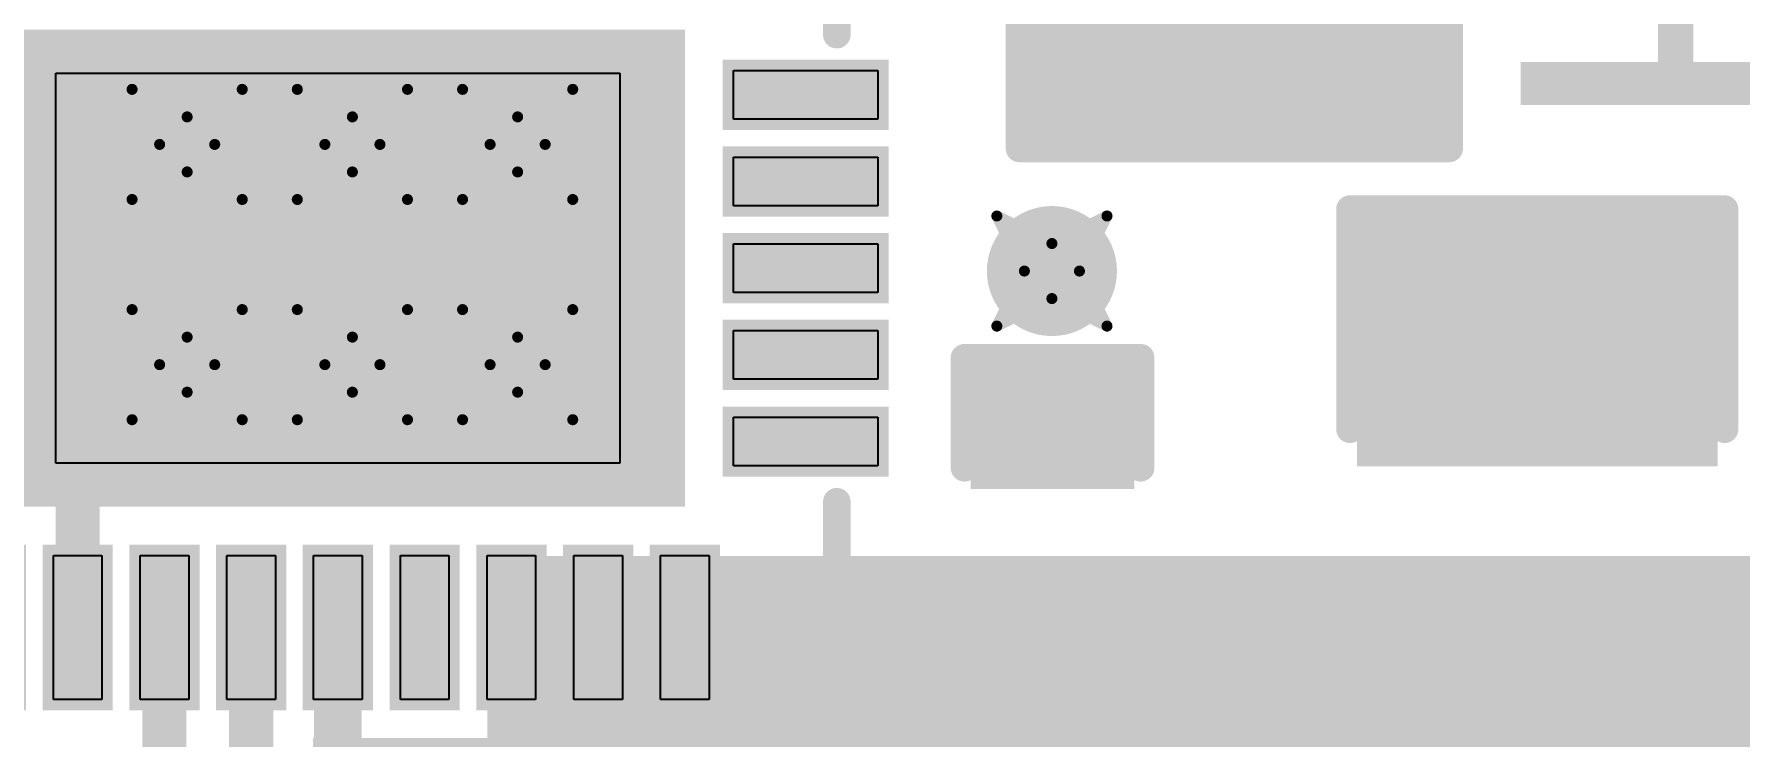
# Model space of a CAD drawing. Header units: inches. Extents: x -11 to 1110, y -7 to 455.
# Drawn here: x 613.09 to 620.95, y 12.79 to 16.03 of the extents above; entities that cross this region are included whole.
import ezdxf

# ---------------------------------------------------------------- set-up
doc = ezdxf.new("R2010")
doc.units = ezdxf.units.IN
for name, color, linetype in [('Bottom Layer', 5, 'Continuous'), ('Bottom Overlay', 54, 'Continuous'), ('Bottom Paste', 16, 'Continuous'), ('Bottom Solder', 6, 'Continuous'), ('Drill Drawing', 1, 'Continuous'), ('Top Layer', 1, 'Continuous'), ('Via Holes', 16, 'Continuous')]:
    doc.layers.add(name, color=color, linetype=linetype)
doc.styles.add('Arial', font='', dxfattribs={"height": 0.2})
doc.styles.get('Arial').set_extended_font_data('Arial')

# ---------------------------------------------------------------- blocks, each defined once
blk = doc.blocks.new('VQFN_CLIP_28_EP_3_5_4_5___B_7')
at = {"layer": 'Bottom Layer'}
for points in [[(-0.9121, 1.825), (-0.9121, 2.49), (-0.6881, 2.49), (-0.6881, 1.825)], [(-0.5121, 1.825), (-0.5121, 2.49), (-0.288, 2.49), (-0.288, 1.825)], [(-0.112, 1.825), (-0.112, 2.49), (0.112, 2.49), (0.112, 1.825)], [(0.288, 1.825), (0.288, 2.49), (0.5121, 2.49), (0.5121, 1.825)], [(0.6881, 1.825), (0.6881, 2.49), (0.9121, 2.49), (0.9121, 1.825)], [(-1.9901, 1.4879), (-1.9901, 1.7119), (-1.3251, 1.7119), (-1.3251, 1.4879)], [(1.3251, 1.4879), (1.3251, 1.7119), (1.9901, 1.7119), (1.9901, 1.4879)], [(-1.05, -1.55), (-1.05, 1.55), (1.05, 1.55), (1.05, -1.55)], [(-1.9901, 1.0879), (-1.9901, 1.3119), (-1.3251, 1.3119), (-1.3251, 1.0879)], [(1.3251, 1.0879), (1.3251, 1.3119), (1.9901, 1.3119), (1.9901, 1.0879)], [(-1.9901, 0.6881), (-1.9901, 0.9121), (-1.3251, 0.9121), (-1.3251, 0.6881)], [(1.3251, 0.6881), (1.3251, 0.9121), (1.9901, 0.9121), (1.9901, 0.6881)], [(-1.9901, 0.288), (-1.9901, 0.5121), (-1.3251, 0.5121), (-1.3251, 0.288)], [(1.3251, 0.288), (1.3251, 0.5121), (1.9901, 0.5121), (1.9901, 0.288)], [(-1.9901, -0.112), (-1.9901, 0.112), (-1.3251, 0.112), (-1.3251, -0.112)], [(1.3251, -0.112), (1.3251, 0.112), (1.9901, 0.112), (1.9901, -0.112)], [(-1.9901, -0.5121), (-1.9901, -0.288), (-1.3251, -0.288), (-1.3251, -0.5121)], [(1.3251, -0.5121), (1.3251, -0.288), (1.9901, -0.288), (1.9901, -0.5121)], [(-1.9901, -0.9121), (-1.9901, -0.6881), (-1.3251, -0.6881), (-1.3251, -0.9121)], [(1.3251, -0.9121), (1.3251, -0.6881), (1.9901, -0.6881), (1.9901, -0.9121)], [(-1.9901, -1.3119), (-1.9901, -1.0879), (-1.3251, -1.0879), (-1.3251, -1.3119)], [(1.3251, -1.3119), (1.3251, -1.0879), (1.9901, -1.0879), (1.9901, -1.3119)], [(-1.9901, -1.7119), (-1.9901, -1.4879), (-1.3251, -1.4879), (-1.3251, -1.7119)], [(1.3251, -1.7119), (1.3251, -1.4879), (1.9901, -1.4879), (1.9901, -1.7119)], [(-0.9121, -2.49), (-0.9121, -1.825), (-0.6881, -1.825), (-0.6881, -2.49)], [(-0.5121, -2.49), (-0.5121, -1.825), (-0.288, -1.825), (-0.288, -2.49)], [(-0.112, -2.49), (-0.112, -1.825), (0.112, -1.825), (0.112, -2.49)], [(0.288, -2.49), (0.288, -1.825), (0.5121, -1.825), (0.5121, -2.49)], [(0.6881, -2.49), (0.6881, -1.825), (0.9121, -1.825), (0.9121, -2.49)]]:
    blk.add_hatch(color=5, dxfattribs=at).paths.add_polyline_path(points)
at = {"layer": 'Bottom Solder'}
for points in [[(-0.9621, 1.775), (-0.9621, 2.54), (-0.6381, 2.54), (-0.6381, 1.775)], [(-0.5621, 1.775), (-0.5621, 2.54), (-0.238, 2.54), (-0.238, 1.775)], [(-0.162, 1.775), (-0.162, 2.54), (0.162, 2.54), (0.162, 1.775)], [(0.238, 1.775), (0.238, 2.54), (0.5621, 2.54), (0.5621, 1.775)], [(0.6381, 1.775), (0.6381, 2.54), (0.9621, 2.54), (0.9621, 1.775)], [(-2.0401, 1.4379), (-2.0401, 1.7619), (-1.2751, 1.7619), (-1.2751, 1.4379)], [(1.2751, 1.4379), (1.2751, 1.7619), (2.0401, 1.7619), (2.0401, 1.4379)], [(-1.1, -1.6), (-1.1, 1.6), (1.1, 1.6), (1.1, -1.6)], [(-2.0401, 1.0379), (-2.0401, 1.3619), (-1.2751, 1.3619), (-1.2751, 1.0379)], [(1.2751, 1.0379), (1.2751, 1.3619), (2.0401, 1.3619), (2.0401, 1.0379)], [(-2.0401, 0.6381), (-2.0401, 0.9621), (-1.2751, 0.9621), (-1.2751, 0.6381)], [(1.2751, 0.6381), (1.2751, 0.9621), (2.0401, 0.9621), (2.0401, 0.6381)], [(-2.0401, 0.238), (-2.0401, 0.5621), (-1.2751, 0.5621), (-1.2751, 0.238)], [(1.2751, 0.238), (1.2751, 0.5621), (2.0401, 0.5621), (2.0401, 0.238)], [(-2.0401, -0.162), (-2.0401, 0.162), (-1.2751, 0.162), (-1.2751, -0.162)], [(1.2751, -0.162), (1.2751, 0.162), (2.0401, 0.162), (2.0401, -0.162)], [(-2.0401, -0.5621), (-2.0401, -0.238), (-1.2751, -0.238), (-1.2751, -0.5621)], [(1.2751, -0.5621), (1.2751, -0.238), (2.0401, -0.238), (2.0401, -0.5621)], [(-2.0401, -0.9621), (-2.0401, -0.6381), (-1.2751, -0.6381), (-1.2751, -0.9621)], [(1.2751, -0.9621), (1.2751, -0.6381), (2.0401, -0.6381), (2.0401, -0.9621)], [(-2.0401, -1.3619), (-2.0401, -1.0379), (-1.2751, -1.0379), (-1.2751, -1.3619)], [(1.2751, -1.3619), (1.2751, -1.0379), (2.0401, -1.0379), (2.0401, -1.3619)], [(-2.0401, -1.7619), (-2.0401, -1.4379), (-1.2751, -1.4379), (-1.2751, -1.7619)], [(1.2751, -1.7619), (1.2751, -1.4379), (2.0401, -1.4379), (2.0401, -1.7619)], [(-0.9621, -2.54), (-0.9621, -1.775), (-0.6381, -1.775), (-0.6381, -2.54)], [(-0.5621, -2.54), (-0.5621, -1.775), (-0.238, -1.775), (-0.238, -2.54)], [(-0.162, -2.54), (-0.162, -1.775), (0.162, -1.775), (0.162, -2.54)], [(0.238, -2.54), (0.238, -1.775), (0.5621, -1.775), (0.5621, -2.54)], [(0.6381, -2.54), (0.6381, -1.775), (0.9621, -1.775), (0.9621, -2.54)]]:
    blk.add_hatch(color=6, dxfattribs=at).paths.add_polyline_path(points)
at = {"layer": 'Bottom Overlay'}
for points in [[(-1.0771, 2.3008, 0.127, 0.127, 0), (-1.8008, 2.3008, 0.127, 0.127, 0)], [(-1.8008, 1.8771, 0.127, 0.127, 0), (-1.8008, 2.3008, 0.127, 0.127, 0)], [(1.8008, 2.3008, 0.127, 0.127, 0), (1.0771, 2.3008, 0.127, 0.127, 0)], [(1.8008, 1.8771, 0.127, 0.127, 0), (1.8008, 2.3008, 0.127, 0.127, 0)], [(-2.2706, -1.7421, 0.127, 0.127, 0), (-2.2706, -1.4881, 0.127, 0.127, 0)], [(-2.1436, -1.6151, 0.127, 0.127, 0), (-2.2706, -1.4881, 0.127, 0.127, 0)], [(-2.2706, -1.7421, 0.127, 0.127, 0), (-2.1436, -1.6151, 0.127, 0.127, 0)], [(-1.8008, -2.3008, 0.127, 0.127, 0), (-1.8008, -1.8771, 0.127, 0.127, 0)], [(1.8008, -2.3008, 0.127, 0.127, 0), (1.8008, -1.8771, 0.127, 0.127, 0)], [(-1.0771, -2.3008, 0.127, 0.127, 0), (-1.8008, -2.3008, 0.127, 0.127, 0)], [(1.8008, -2.3008, 0.127, 0.127, 0), (1.0771, -2.3008, 0.127, 0.127, 0)]]:
    blk.add_lwpolyline(points, format="xyseb", dxfattribs=at)
for points in [[(-1.8326, 2.3008, 0.0635, 0.0635, 1), (-1.7691, 2.3008, 0.0635, 0.0635, 1)], [(-1.8326, 2.3008, 0.0635, 0.0635, 1), (-1.7691, 2.3008, 0.0635, 0.0635, 1)], [(-1.1089, 2.3008, 0.0635, 0.0635, 1), (-1.0454, 2.3008, 0.0635, 0.0635, 1)], [(1.0454, 2.3008, 0.0635, 0.0635, 1), (1.1089, 2.3008, 0.0635, 0.0635, 1)], [(1.7691, 2.3008, 0.0635, 0.0635, 1), (1.8326, 2.3008, 0.0635, 0.0635, 1)], [(1.7691, 2.3008, 0.0635, 0.0635, 1), (1.8326, 2.3008, 0.0635, 0.0635, 1)], [(-1.8326, 1.8771, 0.0635, 0.0635, 1), (-1.7691, 1.8771, 0.0635, 0.0635, 1)], [(1.7691, 1.8771, 0.0635, 0.0635, 1), (1.8326, 1.8771, 0.0635, 0.0635, 1)], [(-2.3023, -1.4881, 0.0635, 0.0635, 1), (-2.2388, -1.4881, 0.0635, 0.0635, 1)], [(-2.3023, -1.4881, 0.0635, 0.0635, 1), (-2.2388, -1.4881, 0.0635, 0.0635, 1)], [(-2.1753, -1.6151, 0.0635, 0.0635, 1), (-2.1118, -1.6151, 0.0635, 0.0635, 1)], [(-2.1753, -1.6151, 0.0635, 0.0635, 1), (-2.1118, -1.6151, 0.0635, 0.0635, 1)], [(-2.3023, -1.7421, 0.0635, 0.0635, 1), (-2.2388, -1.7421, 0.0635, 0.0635, 1)], [(-2.3023, -1.7421, 0.0635, 0.0635, 1), (-2.2388, -1.7421, 0.0635, 0.0635, 1)], [(-1.8326, -1.8771, 0.0635, 0.0635, 1), (-1.7691, -1.8771, 0.0635, 0.0635, 1)], [(1.7691, -1.8771, 0.0635, 0.0635, 1), (1.8326, -1.8771, 0.0635, 0.0635, 1)], [(-1.8326, -2.3008, 0.0635, 0.0635, 1), (-1.7691, -2.3008, 0.0635, 0.0635, 1)], [(-1.8326, -2.3008, 0.0635, 0.0635, 1), (-1.7691, -2.3008, 0.0635, 0.0635, 1)], [(-1.1089, -2.3008, 0.0635, 0.0635, 1), (-1.0454, -2.3008, 0.0635, 0.0635, 1)], [(1.0454, -2.3008, 0.0635, 0.0635, 1), (1.1089, -2.3008, 0.0635, 0.0635, 1)], [(1.7691, -2.3008, 0.0635, 0.0635, 1), (1.8326, -2.3008, 0.0635, 0.0635, 1)], [(1.7691, -2.3008, 0.0635, 0.0635, 1), (1.8326, -2.3008, 0.0635, 0.0635, 1)]]:
    blk.add_lwpolyline(points, format="xyseb", close=True, dxfattribs=at)
at = {"layer": 'Bottom Paste'}
for p, q in [((-0.912, 1.825), (-0.912, 2.49)), ((-0.912, 2.49), (-0.688, 2.49)), ((-0.688, 2.49), (-0.688, 1.825)), ((-0.512, 1.825), (-0.512, 2.49)), ((-0.512, 2.49), (-0.288, 2.49)), ((-0.288, 2.49), (-0.288, 1.825)), ((-0.112, 1.825), (-0.112, 2.49)), ((-0.112, 2.49), (0.112, 2.49)), ((0.112, 2.49), (0.112, 1.825)), ((0.288, 1.825), (0.288, 2.49)), ((0.288, 2.49), (0.512, 2.49)), ((0.512, 2.49), (0.512, 1.825)), ((0.688, 1.825), (0.688, 2.49)), ((0.688, 2.49), (0.912, 2.49)), ((0.912, 2.49), (0.912, 1.825)), ((-0.688, 1.825), (-0.912, 1.825)), ((-0.688, 1.825), (-0.688, 1.825)), ((-0.288, 1.825), (-0.512, 1.825)), ((-0.288, 1.825), (-0.288, 1.825)), ((0.112, 1.825), (-0.112, 1.825)), ((0.112, 1.825), (0.112, 1.825)), ((0.512, 1.825), (0.288, 1.825)), ((0.512, 1.825), (0.512, 1.825)), ((0.912, 1.825), (0.688, 1.825)), ((0.912, 1.825), (0.912, 1.825)), ((-1.99, 1.488), (-1.99, 1.712)), ((-1.99, 1.712), (-1.325, 1.712)), ((-1.325, 1.712), (-1.325, 1.488)), ((1.325, 1.488), (1.325, 1.712)), ((1.325, 1.712), (1.99, 1.712)), ((1.99, 1.712), (1.99, 1.488)), ((-1.325, 1.488), (-1.99, 1.488)), ((-1.325, 1.488), (-1.325, 1.488)), ((1.99, 1.488), (1.325, 1.488)), ((1.99, 1.488), (1.99, 1.488)), ((-1.99, 1.312), (-1.325, 1.312)), ((-1.99, 1.088), (-1.99, 1.312)), ((-1.99, 1.312), (-1.99, 1.312)), ((-1.325, 1.312), (-1.325, 1.088)), ((-0.9, 1.3), (0.9, 1.3)), ((-0.9, -1.3), (-0.9, 1.3)), ((-0.9, 1.3), (-0.9, 1.3)), ((0.9, 1.3), (0.9, -1.3)), ((1.325, 1.088), (1.325, 1.312)), ((1.325, 1.312), (1.99, 1.312)), ((1.99, 1.312), (1.99, 1.088)), ((-1.325, 1.088), (-1.99, 1.088)), ((1.99, 1.088), (1.325, 1.088)), ((1.99, 1.088), (1.99, 1.088)), ((-1.99, 0.688), (-1.99, 0.912)), ((-1.99, 0.912), (-1.325, 0.912)), ((-1.325, 0.912), (-1.325, 0.688)), ((1.325, 0.912), (1.99, 0.912)), ((1.325, 0.688), (1.325, 0.912)), ((1.325, 0.912), (1.325, 0.912)), ((1.99, 0.912), (1.99, 0.688)), ((-1.325, 0.688), (-1.99, 0.688)), ((-1.325, 0.688), (-1.325, 0.688)), ((1.99, 0.688), (1.325, 0.688)), ((-1.99, 0.288), (-1.99, 0.512)), ((-1.99, 0.512), (-1.325, 0.512)), ((-1.325, 0.512), (-1.325, 0.288)), ((1.325, 0.512), (1.99, 0.512)), ((1.325, 0.288), (1.325, 0.512)), ((1.325, 0.512), (1.325, 0.512)), ((1.99, 0.512), (1.99, 0.288)), ((-1.325, 0.288), (-1.99, 0.288)), ((-1.325, 0.288), (-1.325, 0.288)), ((1.99, 0.288), (1.325, 0.288)), ((-1.99, -0.112), (-1.99, 0.112)), ((-1.99, 0.112), (-1.325, 0.112)), ((-1.325, 0.112), (-1.325, -0.112)), ((1.325, 0.112), (1.99, 0.112)), ((1.325, -0.112), (1.325, 0.112)), ((1.325, 0.112), (1.325, 0.112)), ((1.99, 0.112), (1.99, -0.112)), ((-1.325, -0.112), (-1.99, -0.112)), ((-1.325, -0.112), (-1.325, -0.112)), ((1.99, -0.112), (1.325, -0.112)), ((-1.99, -0.512), (-1.99, -0.288)), ((-1.99, -0.288), (-1.325, -0.288)), ((-1.325, -0.288), (-1.325, -0.512)), ((1.325, -0.288), (1.99, -0.288)), ((1.325, -0.512), (1.325, -0.288)), ((1.325, -0.288), (1.325, -0.288)), ((1.99, -0.288), (1.99, -0.512)), ((-1.325, -0.512), (-1.99, -0.512)), ((-1.325, -0.512), (-1.325, -0.512)), ((1.99, -0.512), (1.325, -0.512)), ((-1.99, -0.912), (-1.99, -0.688)), ((-1.99, -0.688), (-1.325, -0.688)), ((-1.325, -0.688), (-1.325, -0.912)), ((1.325, -0.688), (1.99, -0.688)), ((1.325, -0.912), (1.325, -0.688)), ((1.325, -0.688), (1.325, -0.688)), ((1.99, -0.688), (1.99, -0.912)), ((-1.325, -0.912), (-1.99, -0.912)), ((-1.325, -0.912), (-1.325, -0.912)), ((1.99, -0.912), (1.325, -0.912)), ((-1.99, -1.088), (-1.325, -1.088)), ((-1.99, -1.312), (-1.99, -1.088)), ((-1.99, -1.088), (-1.99, -1.088)), ((-1.325, -1.088), (-1.325, -1.312)), ((1.325, -1.088), (1.99, -1.088)), ((1.325, -1.312), (1.325, -1.088)), ((1.325, -1.088), (1.325, -1.088)), ((1.99, -1.088), (1.99, -1.312)), ((-1.325, -1.312), (-1.99, -1.312)), ((0.9, -1.3), (-0.9, -1.3)), ((1.99, -1.312), (1.325, -1.312)), ((-1.99, -1.488), (-1.325, -1.488)), ((-1.99, -1.712), (-1.99, -1.488)), ((-1.99, -1.488), (-1.99, -1.488)), ((-1.325, -1.488), (-1.325, -1.712)), ((1.325, -1.488), (1.99, -1.488)), ((1.325, -1.712), (1.325, -1.488)), ((1.325, -1.488), (1.325, -1.488)), ((1.99, -1.488), (1.99, -1.712)), ((-1.325, -1.712), (-1.99, -1.712)), ((1.99, -1.712), (1.325, -1.712)), ((-0.912, -2.49), (-0.912, -1.825)), ((-0.912, -1.825), (-0.688, -1.825)), ((-0.688, -1.825), (-0.688, -2.49)), ((-0.512, -1.825), (-0.288, -1.825)), ((-0.512, -2.49), (-0.512, -1.825)), ((-0.512, -1.825), (-0.512, -1.825)), ((-0.288, -1.825), (-0.288, -2.49)), ((-0.112, -1.825), (0.112, -1.825)), ((-0.112, -2.49), (-0.112, -1.825)), ((-0.112, -1.825), (-0.112, -1.825)), ((0.112, -1.825), (0.112, -2.49)), ((0.288, -2.49), (0.288, -1.825)), ((0.288, -1.825), (0.512, -1.825)), ((0.512, -1.825), (0.512, -2.49)), ((0.688, -2.49), (0.688, -1.825)), ((0.688, -1.825), (0.912, -1.825)), ((0.912, -1.825), (0.912, -2.49)), ((-0.688, -2.49), (-0.912, -2.49)), ((-0.688, -2.49), (-0.688, -2.49)), ((-0.288, -2.49), (-0.512, -2.49)), ((0.112, -2.49), (-0.112, -2.49)), ((0.512, -2.49), (0.288, -2.49)), ((0.512, -2.49), (0.512, -2.49)), ((0.912, -2.49), (0.688, -2.49)), ((0.912, -2.49), (0.912, -2.49))]:
    blk.add_line(p, q, dxfattribs=at)
blk = doc.blocks.new('R___1206_B_36')
at = {"layer": 'Bottom Layer'}
for points in [[(-2.032, 0.889), (-0.508, 0.889), (-0.508, -0.889), (-2.032, -0.889)], [(0.508, 0.889), (2.032, 0.889), (2.032, -0.889), (0.508, -0.889)]]:
    blk.add_hatch(color=5, dxfattribs=at).paths.add_polyline_path(points)
at = {"layer": 'Bottom Paste'}
for points in [[(-2.032, 0.889), (-0.508, 0.889), (-0.508, -0.889), (-2.032, -0.889)], [(0.508, 0.889), (2.032, 0.889), (2.032, -0.889), (0.508, -0.889)]]:
    blk.add_hatch(color=16, dxfattribs=at).paths.add_polyline_path(points)
at = {"layer": 'Bottom Solder'}
for points in [[(-2.1336, 0.9906), (-0.4064, 0.9906), (-0.4064, -0.9906), (-2.1336, -0.9906)], [(0.4064, 0.9906), (2.1336, 0.9906), (2.1336, -0.9906), (0.4064, -0.9906)]]:
    blk.add_hatch(color=6, dxfattribs=at).paths.add_polyline_path(points)
at = {"layer": 'Bottom Overlay'}
for points in [[(-2.1336, 0.9906, 0.127, 0.127, 0), (2.1336, 0.9906, 0.127, 0.127, 0)], [(-2.1336, 0.9906, 0.127, 0.127, 0), (-2.1336, -0.9906, 0.127, 0.127, 0)], [(2.1336, 0.9906, 0.127, 0.127, 0), (2.1336, -0.9906, 0.127, 0.127, 0)], [(-2.1336, -0.9906, 0.127, 0.127, 0), (2.1336, -0.9906, 0.127, 0.127, 0)]]:
    blk.add_lwpolyline(points, format="xyseb", dxfattribs=at)
for points in [[(-2.16535, 0.9906, 0.0635, 0.0635, 1), (-2.10185, 0.9906, 0.0635, 0.0635, 1)], [(-2.16535, 0.9906, 0.0635, 0.0635, 1), (-2.10185, 0.9906, 0.0635, 0.0635, 1)], [(2.10185, 0.9906, 0.0635, 0.0635, 1), (2.16535, 0.9906, 0.0635, 0.0635, 1)], [(2.10185, 0.9906, 0.0635, 0.0635, 1), (2.16535, 0.9906, 0.0635, 0.0635, 1)], [(-2.16535, -0.9906, 0.0635, 0.0635, 1), (-2.10185, -0.9906, 0.0635, 0.0635, 1)], [(-2.16535, -0.9906, 0.0635, 0.0635, 1), (-2.10185, -0.9906, 0.0635, 0.0635, 1)], [(2.10185, -0.9906, 0.0635, 0.0635, 1), (2.16535, -0.9906, 0.0635, 0.0635, 1)], [(2.10185, -0.9906, 0.0635, 0.0635, 1), (2.16535, -0.9906, 0.0635, 0.0635, 1)]]:
    blk.add_lwpolyline(points, format="xyseb", close=True, dxfattribs=at)
blk = doc.blocks.new('C___0402_B_253')
at = {"layer": 'Bottom Layer'}
for points in [[(-0.2413, 0.3175), (-0.2413, -0.3175), (-0.6985, -0.3175), (-0.6985, 0.3175)], [(0.6985, 0.3175), (0.6985, -0.3175), (0.2413, -0.3175), (0.2413, 0.3175)]]:
    blk.add_hatch(color=5, dxfattribs=at).paths.add_polyline_path(points)
at = {"layer": 'Bottom Paste'}
for points in [[(-0.2413, 0.3175), (-0.2413, -0.3175), (-0.6985, -0.3175), (-0.6985, 0.3175)], [(0.6985, 0.3175), (0.6985, -0.3175), (0.2413, -0.3175), (0.2413, 0.3175)]]:
    blk.add_hatch(color=16, dxfattribs=at).paths.add_polyline_path(points)
at = {"layer": 'Bottom Solder'}
for points in [[(-0.1813, 0.3775), (-0.1813, -0.3775), (-0.7585, -0.3775), (-0.7585, 0.3775)], [(0.7585, 0.3775), (0.7585, -0.3775), (0.1813, -0.3775), (0.1813, 0.3775)]]:
    blk.add_hatch(color=6, dxfattribs=at).paths.add_polyline_path(points)
at = {"layer": 'Bottom Overlay'}
for points in [[(-0.7874, 0.4064, 0.127, 0.127, 0), (-0.2794, 0.4064, 0.127, 0.127, 0)], [(-0.7874, 0.4064, 0.127, 0.127, 0), (-0.7874, -0.4064, 0.127, 0.127, 0)], [(0.2794, 0.4064, 0.127, 0.127, 0), (0.7874, 0.4064, 0.127, 0.127, 0)], [(0.7874, 0.4064, 0.127, 0.127, 0), (0.7874, -0.4064, 0.127, 0.127, 0)], [(-0.7874, -0.4064, 0.127, 0.127, 0), (-0.2794, -0.4064, 0.127, 0.127, 0)], [(0.2794, -0.4064, 0.127, 0.127, 0), (0.7874, -0.4064, 0.127, 0.127, 0)]]:
    blk.add_lwpolyline(points, format="xyseb", dxfattribs=at)
for points in [[(-0.8191, 0.4064, 0.0635, 0.0635, 1), (-0.7556, 0.4064, 0.0635, 0.0635, 1)], [(-0.8191, 0.4064, 0.0635, 0.0635, 1), (-0.7556, 0.4064, 0.0635, 0.0635, 1)], [(-0.3111, 0.4064, 0.0635, 0.0635, 1), (-0.2477, 0.4064, 0.0635, 0.0635, 1)], [(0.2477, 0.4064, 0.0635, 0.0635, 1), (0.3111, 0.4064, 0.0635, 0.0635, 1)], [(0.7556, 0.4064, 0.0635, 0.0635, 1), (0.8191, 0.4064, 0.0635, 0.0635, 1)], [(0.7556, 0.4064, 0.0635, 0.0635, 1), (0.8191, 0.4064, 0.0635, 0.0635, 1)], [(-0.8191, -0.4064, 0.0635, 0.0635, 1), (-0.7556, -0.4064, 0.0635, 0.0635, 1)], [(-0.8191, -0.4064, 0.0635, 0.0635, 1), (-0.7556, -0.4064, 0.0635, 0.0635, 1)], [(-0.3111, -0.4064, 0.0635, 0.0635, 1), (-0.2477, -0.4064, 0.0635, 0.0635, 1)], [(0.2477, -0.4064, 0.0635, 0.0635, 1), (0.3111, -0.4064, 0.0635, 0.0635, 1)], [(0.7556, -0.4064, 0.0635, 0.0635, 1), (0.8191, -0.4064, 0.0635, 0.0635, 1)], [(0.7556, -0.4064, 0.0635, 0.0635, 1), (0.8191, -0.4064, 0.0635, 0.0635, 1)]]:
    blk.add_lwpolyline(points, format="xyseb", close=True, dxfattribs=at)
blk = doc.blocks.new('C___0805_B_257')
at = {"layer": 'Bottom Layer'}
for points in [[(-1.524, 0.762), (-0.508, 0.762), (-0.508, -0.762), (-1.524, -0.762)], [(0.508, 0.762), (1.524, 0.762), (1.524, -0.762), (0.508, -0.762)]]:
    blk.add_hatch(color=5, dxfattribs=at).paths.add_polyline_path(points)
at = {"layer": 'Bottom Paste'}
for points in [[(-1.524, 0.762), (-0.508, 0.762), (-0.508, -0.762), (-1.524, -0.762)], [(0.508, 0.762), (1.524, 0.762), (1.524, -0.762), (0.508, -0.762)]]:
    blk.add_hatch(color=16, dxfattribs=at).paths.add_polyline_path(points)
at = {"layer": 'Bottom Solder'}
for points in [[(-1.594, 0.832), (-0.438, 0.832), (-0.438, -0.832), (-1.594, -0.832)], [(0.438, 0.832), (1.594, 0.832), (1.594, -0.832), (0.438, -0.832)]]:
    blk.add_hatch(color=6, dxfattribs=at).paths.add_polyline_path(points)
at = {"layer": 'Bottom Overlay'}
for points in [[(-0.6096, 0.8636, 0.127, 0.127, 0), (-1.6256, 0.8636, 0.127, 0.127, 0)], [(-1.6256, -0.8636, 0.127, 0.127, 0), (-1.6256, 0.8636, 0.127, 0.127, 0)], [(1.6256, 0.8636, 0.127, 0.127, 0), (0.6096, 0.8636, 0.127, 0.127, 0)], [(1.6256, -0.8636, 0.127, 0.127, 0), (1.6256, 0.8636, 0.127, 0.127, 0)], [(-0.6096, -0.8636, 0.127, 0.127, 0), (-1.6256, -0.8636, 0.127, 0.127, 0)], [(1.6256, -0.8636, 0.127, 0.127, 0), (0.6096, -0.8636, 0.127, 0.127, 0)]]:
    blk.add_lwpolyline(points, format="xyseb", dxfattribs=at)
for points in [[(-1.6574, 0.8636, 0.0635, 0.0635, 1), (-1.5938, 0.8636, 0.0635, 0.0635, 1)], [(-1.6574, 0.8636, 0.0635, 0.0635, 1), (-1.5938, 0.8636, 0.0635, 0.0635, 1)], [(-0.6413, 0.8636, 0.0635, 0.0635, 1), (-0.5778, 0.8636, 0.0635, 0.0635, 1)], [(0.5778, 0.8636, 0.0635, 0.0635, 1), (0.6413, 0.8636, 0.0635, 0.0635, 1)], [(1.5938, 0.8636, 0.0635, 0.0635, 1), (1.6574, 0.8636, 0.0635, 0.0635, 1)], [(1.5938, 0.8636, 0.0635, 0.0635, 1), (1.6574, 0.8636, 0.0635, 0.0635, 1)], [(-1.6574, -0.8636, 0.0635, 0.0635, 1), (-1.5938, -0.8636, 0.0635, 0.0635, 1)], [(-1.6574, -0.8636, 0.0635, 0.0635, 1), (-1.5938, -0.8636, 0.0635, 0.0635, 1)], [(-0.6413, -0.8636, 0.0635, 0.0635, 1), (-0.5778, -0.8636, 0.0635, 0.0635, 1)], [(0.5778, -0.8636, 0.0635, 0.0635, 1), (0.6413, -0.8636, 0.0635, 0.0635, 1)], [(1.5938, -0.8636, 0.0635, 0.0635, 1), (1.6574, -0.8636, 0.0635, 0.0635, 1)], [(1.5938, -0.8636, 0.0635, 0.0635, 1), (1.6574, -0.8636, 0.0635, 0.0635, 1)]]:
    blk.add_lwpolyline(points, format="xyseb", close=True, dxfattribs=at)

msp = doc.modelspace()

# ---------------------------------------------------------------- hatches: boundary and pattern name
at = {"layer": 'Bottom Layer'}
h = msp.add_hatch(color=5, dxfattribs=at)
edge = h.paths.add_edge_path()
edge.add_arc((613.791, 15.5194), 0.3, 0, 360)
h = msp.add_hatch(color=5, dxfattribs=at)
edge = h.paths.add_edge_path()
edge.add_arc((614.553, 15.5194), 0.3, 0, 360)
h = msp.add_hatch(color=5, dxfattribs=at)
edge = h.paths.add_edge_path()
edge.add_arc((615.315, 15.5194), 0.3, 0, 360)
msp.add_hatch(color=5, dxfattribs=at).paths.add_polyline_path([(638.429, 15.2624), (638.432, 15.2475), (638.432, 13.621), (638.432, 10.2866), (638.432, 10.2866), (638.432, 8.4648), (636.2401, 8.4648), (636.2222, 8.4684), (636.2222, 8.8204), (633.86, 8.8204), (633.86, 8.5077), (633.8565, 8.4902), (633.8565, 7.9603), (633.8387, 7.9568), (633.3267, 7.9568), (633.3088, 7.9603), (633.3088, 8.648), (633.2504, 8.648), (633.2504, 10.4714), (631.0884, 10.4714), (631.0884, 0.259), (600.8116, 0.259), (600.8116, 5.8241), (600.8146, 5.839), (600.8295, 5.842), (617.4486, 5.842), (617.4486, 10.4714), (616.2981, 10.4714), (616.2832, 10.4744), (616.2802, 10.4893), (616.2802, 10.8267), (616.2802, 12.0856), (614.6401, 12.0856), (614.371, 12.3547), (614.371, 12.7805), (614.3759, 12.7805), (614.3759, 13.621), (614.5964, 13.621), (614.5964, 12.7805), (615.176, 12.7805), (615.176, 13.621), (627.2784, 13.621), (627.2784, 15.2475), (627.2814, 15.2624), (627.2963, 15.2654), (638.4141, 15.2654)])
h = msp.add_hatch(color=5, dxfattribs=at)
edge = h.paths.add_edge_path()
edge.add_arc((617.7788, 14.9352), 0.3, 0, 360)
h = msp.add_hatch(color=5, dxfattribs=at)
edge = h.paths.add_edge_path()
edge.add_arc((613.791, 14.5034), 0.3, 0, 360)
h = msp.add_hatch(color=5, dxfattribs=at)
edge = h.paths.add_edge_path()
edge.add_arc((614.553, 14.5034), 0.3, 0, 360)
h = msp.add_hatch(color=5, dxfattribs=at)
edge = h.paths.add_edge_path()
edge.add_arc((615.315, 14.5034), 0.3, 0, 360)
at = {"layer": 'Top Layer'}
h = msp.add_hatch(color=1, dxfattribs=at)
edge = h.paths.add_edge_path()
edge.add_arc((613.791, 15.5194), 0.3, 0, 360)
h = msp.add_hatch(color=1, dxfattribs=at)
edge = h.paths.add_edge_path()
edge.add_arc((614.553, 15.5194), 0.3, 0, 360)
h = msp.add_hatch(color=1, dxfattribs=at)
edge = h.paths.add_edge_path()
edge.add_arc((615.315, 15.5194), 0.3, 0, 360)
h = msp.add_hatch(color=1, dxfattribs=at)
edge = h.paths.add_edge_path()
edge.add_arc((617.7788, 14.9352), 0.3, 0, 360)
h = msp.add_hatch(color=1, dxfattribs=at)
edge = h.paths.add_edge_path()
edge.add_arc((613.791, 14.5034), 0.3, 0, 360)
h = msp.add_hatch(color=1, dxfattribs=at)
edge = h.paths.add_edge_path()
edge.add_arc((614.553, 14.5034), 0.3, 0, 360)
h = msp.add_hatch(color=1, dxfattribs=at)
edge = h.paths.add_edge_path()
edge.add_arc((615.315, 14.5034), 0.3, 0, 360)
msp.add_hatch(color=1, dxfattribs=at).paths.add_polyline_path([(638.432, 8.8204), (631.1392, 8.8204), (631.1392, 0.259), (616.2802, 0.259), (616.2802, 10.4714), (616.2802, 12.0856), (616.2802, 13.621), (638.432, 13.621)])
at = {"layer": 'Via Holes'}
h = msp.add_hatch(color=7, dxfattribs=at)
edge = h.paths.add_edge_path()
edge.add_arc((613.791, 15.5194), 0.15, 0, 360)
h = msp.add_hatch(color=7, dxfattribs=at)
edge = h.paths.add_edge_path()
edge.add_arc((614.553, 15.5194), 0.15, 0, 360)
h = msp.add_hatch(color=7, dxfattribs=at)
edge = h.paths.add_edge_path()
edge.add_arc((615.315, 15.5194), 0.15, 0, 360)
h = msp.add_hatch(color=7, dxfattribs=at)
edge = h.paths.add_edge_path()
edge.add_arc((617.7788, 14.9352), 0.15, 0, 360)
h = msp.add_hatch(color=7, dxfattribs=at)
edge = h.paths.add_edge_path()
edge.add_arc((613.791, 14.5034), 0.15, 0, 360)
h = msp.add_hatch(color=7, dxfattribs=at)
edge = h.paths.add_edge_path()
edge.add_arc((614.553, 14.5034), 0.15, 0, 360)
h = msp.add_hatch(color=7, dxfattribs=at)
edge = h.paths.add_edge_path()
edge.add_arc((615.315, 14.5034), 0.15, 0, 360)

# ---------------------------------------------------------------- linework, layer by layer
at = {"layer": 'Bottom Layer'}
for points in [[(613.2863, 14.3477, 0.2032, 0.2032, 0), (613.8869, 14.9484, 0.2032, 0.2032, 0)], [(613.8869, 14.9484, 0.2032, 0.2032, 0), (614.4861, 14.9484, 0.2032, 0.2032, 0)], [(613.2863, 13.2908, 0.2032, 0.2032, 0), (613.2863, 14.3477, 0.2032, 0.2032, 0)], [(613.686, 11.3159, 0.2032, 0.2032, 0), (613.686, 13.2908, 0.2032, 0.2032, 0)], [(614.0861, 12.2367, 0.2032, 0.2032, 0), (614.0861, 13.2908, 0.2032, 0.2032, 0)]]:
    msp.add_lwpolyline(points, format="xyseb", dxfattribs=at)
for points in [[(613.8361, 14.9484, 0.1016, 0.1016, 1), (613.9377, 14.9484, 0.1016, 0.1016, 1)], [(613.8361, 14.9484, 0.1016, 0.1016, 1), (613.9377, 14.9484, 0.1016, 0.1016, 1)], [(614.4353, 14.9484, 0.1016, 0.1016, 1), (614.5369, 14.9484, 0.1016, 0.1016, 1)], [(613.2355, 14.3477, 0.1016, 0.1016, 1), (613.3371, 14.3477, 0.1016, 0.1016, 1)], [(613.2355, 14.3477, 0.1016, 0.1016, 1), (613.3371, 14.3477, 0.1016, 0.1016, 1)], [(613.2355, 13.2908, 0.1016, 0.1016, 1), (613.3371, 13.2908, 0.1016, 0.1016, 1)], [(613.6352, 13.2908, 0.1016, 0.1016, 1), (613.7368, 13.2908, 0.1016, 0.1016, 1)], [(614.0353, 13.2908, 0.1016, 0.1016, 1), (614.1369, 13.2908, 0.1016, 0.1016, 1)]]:
    msp.add_lwpolyline(points, format="xyseb", close=True, dxfattribs=at)
at = {"layer": 'Bottom Overlay'}
msp.add_lwpolyline([(617.7818, 8.1504, 0.127, 0.127, 0), (617.7818, 12.9606, 0.127, 0.127, 0)], format="xyseb", dxfattribs=at)
msp.add_lwpolyline([(617.75, 12.9606, 0.0635, 0.0635, 1), (617.8135, 12.9606, 0.0635, 0.0635, 1)], format="xyseb", close=True, dxfattribs=at)
at = {"layer": 'Drill Drawing'}
for points in [[(613.537, 15.7734, 0.0508, 0.0508, 0), (613.791, 15.6464, 0.0508, 0.0508, 0)], [(613.537, 15.7734, 0.0508, 0.0508, 0), (613.664, 15.5194, 0.0508, 0.0508, 0)], [(613.791, 15.6464, 0.0508, 0.0508, 0), (614.045, 15.7734, 0.0508, 0.0508, 0)], [(613.918, 15.5194, 0.0508, 0.0508, 0), (614.045, 15.7734, 0.0508, 0.0508, 0)], [(614.299, 15.7734, 0.0508, 0.0508, 0), (614.553, 15.6464, 0.0508, 0.0508, 0)], [(614.299, 15.7734, 0.0508, 0.0508, 0), (614.426, 15.5194, 0.0508, 0.0508, 0)], [(614.553, 15.6464, 0.0508, 0.0508, 0), (614.807, 15.7734, 0.0508, 0.0508, 0)], [(614.68, 15.5194, 0.0508, 0.0508, 0), (614.807, 15.7734, 0.0508, 0.0508, 0)], [(615.061, 15.7734, 0.0508, 0.0508, 0), (615.315, 15.6464, 0.0508, 0.0508, 0)], [(615.061, 15.7734, 0.0508, 0.0508, 0), (615.188, 15.5194, 0.0508, 0.0508, 0)], [(615.315, 15.6464, 0.0508, 0.0508, 0), (615.569, 15.7734, 0.0508, 0.0508, 0)], [(615.442, 15.5194, 0.0508, 0.0508, 0), (615.569, 15.7734, 0.0508, 0.0508, 0)], [(613.537, 15.2654, 0.0508, 0.0508, 0), (613.664, 15.5194, 0.0508, 0.0508, 0)], [(613.918, 15.5194, 0.0508, 0.0508, 0), (614.045, 15.2654, 0.0508, 0.0508, 0)], [(614.299, 15.2654, 0.0508, 0.0508, 0), (614.426, 15.5194, 0.0508, 0.0508, 0)], [(614.68, 15.5194, 0.0508, 0.0508, 0), (614.807, 15.2654, 0.0508, 0.0508, 0)], [(615.061, 15.2654, 0.0508, 0.0508, 0), (615.188, 15.5194, 0.0508, 0.0508, 0)], [(615.442, 15.5194, 0.0508, 0.0508, 0), (615.569, 15.2654, 0.0508, 0.0508, 0)], [(613.537, 15.2654, 0.0508, 0.0508, 0), (613.791, 15.3924, 0.0508, 0.0508, 0)], [(613.791, 15.3924, 0.0508, 0.0508, 0), (614.045, 15.2654, 0.0508, 0.0508, 0)], [(614.299, 15.2654, 0.0508, 0.0508, 0), (614.553, 15.3924, 0.0508, 0.0508, 0)], [(614.553, 15.3924, 0.0508, 0.0508, 0), (614.807, 15.2654, 0.0508, 0.0508, 0)], [(615.061, 15.2654, 0.0508, 0.0508, 0), (615.315, 15.3924, 0.0508, 0.0508, 0)], [(615.315, 15.3924, 0.0508, 0.0508, 0), (615.569, 15.2654, 0.0508, 0.0508, 0)], [(617.5248, 15.1892, 0.0508, 0.0508, 0), (617.7788, 15.0622, 0.0508, 0.0508, 0)], [(617.5248, 15.1892, 0.0508, 0.0508, 0), (617.6518, 14.9352, 0.0508, 0.0508, 0)], [(617.7788, 15.0622, 0.0508, 0.0508, 0), (618.0328, 15.1892, 0.0508, 0.0508, 0)], [(617.9058, 14.9352, 0.0508, 0.0508, 0), (618.0328, 15.1892, 0.0508, 0.0508, 0)], [(617.5248, 14.6812, 0.0508, 0.0508, 0), (617.6518, 14.9352, 0.0508, 0.0508, 0)], [(617.9058, 14.9352, 0.0508, 0.0508, 0), (618.0328, 14.6812, 0.0508, 0.0508, 0)], [(617.5248, 14.6812, 0.0508, 0.0508, 0), (617.7788, 14.8082, 0.0508, 0.0508, 0)], [(617.7788, 14.8082, 0.0508, 0.0508, 0), (618.0328, 14.6812, 0.0508, 0.0508, 0)], [(613.537, 14.7574, 0.0508, 0.0508, 0), (613.791, 14.6304, 0.0508, 0.0508, 0)], [(613.537, 14.7574, 0.0508, 0.0508, 0), (613.664, 14.5034, 0.0508, 0.0508, 0)], [(613.791, 14.6304, 0.0508, 0.0508, 0), (614.045, 14.7574, 0.0508, 0.0508, 0)], [(613.918, 14.5034, 0.0508, 0.0508, 0), (614.045, 14.7574, 0.0508, 0.0508, 0)], [(614.299, 14.7574, 0.0508, 0.0508, 0), (614.553, 14.6304, 0.0508, 0.0508, 0)], [(614.299, 14.7574, 0.0508, 0.0508, 0), (614.426, 14.5034, 0.0508, 0.0508, 0)], [(614.553, 14.6304, 0.0508, 0.0508, 0), (614.807, 14.7574, 0.0508, 0.0508, 0)], [(614.68, 14.5034, 0.0508, 0.0508, 0), (614.807, 14.7574, 0.0508, 0.0508, 0)], [(615.061, 14.7574, 0.0508, 0.0508, 0), (615.315, 14.6304, 0.0508, 0.0508, 0)], [(615.061, 14.7574, 0.0508, 0.0508, 0), (615.188, 14.5034, 0.0508, 0.0508, 0)], [(615.315, 14.6304, 0.0508, 0.0508, 0), (615.569, 14.7574, 0.0508, 0.0508, 0)], [(615.442, 14.5034, 0.0508, 0.0508, 0), (615.569, 14.7574, 0.0508, 0.0508, 0)], [(613.537, 14.2494, 0.0508, 0.0508, 0), (613.664, 14.5034, 0.0508, 0.0508, 0)], [(613.918, 14.5034, 0.0508, 0.0508, 0), (614.045, 14.2494, 0.0508, 0.0508, 0)], [(614.299, 14.2494, 0.0508, 0.0508, 0), (614.426, 14.5034, 0.0508, 0.0508, 0)], [(614.68, 14.5034, 0.0508, 0.0508, 0), (614.807, 14.2494, 0.0508, 0.0508, 0)], [(615.061, 14.2494, 0.0508, 0.0508, 0), (615.188, 14.5034, 0.0508, 0.0508, 0)], [(615.442, 14.5034, 0.0508, 0.0508, 0), (615.569, 14.2494, 0.0508, 0.0508, 0)], [(613.537, 14.2494, 0.0508, 0.0508, 0), (613.791, 14.3764, 0.0508, 0.0508, 0)], [(613.791, 14.3764, 0.0508, 0.0508, 0), (614.045, 14.2494, 0.0508, 0.0508, 0)], [(614.299, 14.2494, 0.0508, 0.0508, 0), (614.553, 14.3764, 0.0508, 0.0508, 0)], [(614.553, 14.3764, 0.0508, 0.0508, 0), (614.807, 14.2494, 0.0508, 0.0508, 0)], [(615.061, 14.2494, 0.0508, 0.0508, 0), (615.315, 14.3764, 0.0508, 0.0508, 0)], [(615.315, 14.3764, 0.0508, 0.0508, 0), (615.569, 14.2494, 0.0508, 0.0508, 0)]]:
    msp.add_lwpolyline(points, format="xyseb", dxfattribs=at)
for points in [[(613.5243, 15.7734, 0.0254, 0.0254, 1), (613.5497, 15.7734, 0.0254, 0.0254, 1)], [(613.5243, 15.7734, 0.0254, 0.0254, 1), (613.5497, 15.7734, 0.0254, 0.0254, 1)], [(614.0323, 15.7734, 0.0254, 0.0254, 1), (614.0577, 15.7734, 0.0254, 0.0254, 1)], [(614.0323, 15.7734, 0.0254, 0.0254, 1), (614.0577, 15.7734, 0.0254, 0.0254, 1)], [(614.2863, 15.7734, 0.0254, 0.0254, 1), (614.3117, 15.7734, 0.0254, 0.0254, 1)], [(614.2863, 15.7734, 0.0254, 0.0254, 1), (614.3117, 15.7734, 0.0254, 0.0254, 1)], [(614.7943, 15.7734, 0.0254, 0.0254, 1), (614.8197, 15.7734, 0.0254, 0.0254, 1)], [(614.7943, 15.7734, 0.0254, 0.0254, 1), (614.8197, 15.7734, 0.0254, 0.0254, 1)], [(615.0483, 15.7734, 0.0254, 0.0254, 1), (615.0737, 15.7734, 0.0254, 0.0254, 1)], [(615.0483, 15.7734, 0.0254, 0.0254, 1), (615.0737, 15.7734, 0.0254, 0.0254, 1)], [(615.5563, 15.7734, 0.0254, 0.0254, 1), (615.5817, 15.7734, 0.0254, 0.0254, 1)], [(615.5563, 15.7734, 0.0254, 0.0254, 1), (615.5817, 15.7734, 0.0254, 0.0254, 1)], [(613.7783, 15.6464, 0.0254, 0.0254, 1), (613.8037, 15.6464, 0.0254, 0.0254, 1)], [(613.7783, 15.6464, 0.0254, 0.0254, 1), (613.8037, 15.6464, 0.0254, 0.0254, 1)], [(614.5403, 15.6464, 0.0254, 0.0254, 1), (614.5657, 15.6464, 0.0254, 0.0254, 1)], [(614.5403, 15.6464, 0.0254, 0.0254, 1), (614.5657, 15.6464, 0.0254, 0.0254, 1)], [(615.3023, 15.6464, 0.0254, 0.0254, 1), (615.3277, 15.6464, 0.0254, 0.0254, 1)], [(615.3023, 15.6464, 0.0254, 0.0254, 1), (615.3277, 15.6464, 0.0254, 0.0254, 1)], [(613.6513, 15.5194, 0.0254, 0.0254, 1), (613.6767, 15.5194, 0.0254, 0.0254, 1)], [(613.6513, 15.5194, 0.0254, 0.0254, 1), (613.6767, 15.5194, 0.0254, 0.0254, 1)], [(613.9053, 15.5194, 0.0254, 0.0254, 1), (613.9307, 15.5194, 0.0254, 0.0254, 1)], [(613.9053, 15.5194, 0.0254, 0.0254, 1), (613.9307, 15.5194, 0.0254, 0.0254, 1)], [(614.4133, 15.5194, 0.0254, 0.0254, 1), (614.4387, 15.5194, 0.0254, 0.0254, 1)], [(614.4133, 15.5194, 0.0254, 0.0254, 1), (614.4387, 15.5194, 0.0254, 0.0254, 1)], [(614.6673, 15.5194, 0.0254, 0.0254, 1), (614.6927, 15.5194, 0.0254, 0.0254, 1)], [(614.6673, 15.5194, 0.0254, 0.0254, 1), (614.6927, 15.5194, 0.0254, 0.0254, 1)], [(615.1753, 15.5194, 0.0254, 0.0254, 1), (615.2007, 15.5194, 0.0254, 0.0254, 1)], [(615.1753, 15.5194, 0.0254, 0.0254, 1), (615.2007, 15.5194, 0.0254, 0.0254, 1)], [(615.4293, 15.5194, 0.0254, 0.0254, 1), (615.4547, 15.5194, 0.0254, 0.0254, 1)], [(615.4293, 15.5194, 0.0254, 0.0254, 1), (615.4547, 15.5194, 0.0254, 0.0254, 1)], [(613.7783, 15.3924, 0.0254, 0.0254, 1), (613.8037, 15.3924, 0.0254, 0.0254, 1)], [(613.7783, 15.3924, 0.0254, 0.0254, 1), (613.8037, 15.3924, 0.0254, 0.0254, 1)], [(614.5403, 15.3924, 0.0254, 0.0254, 1), (614.5657, 15.3924, 0.0254, 0.0254, 1)], [(614.5403, 15.3924, 0.0254, 0.0254, 1), (614.5657, 15.3924, 0.0254, 0.0254, 1)], [(615.3023, 15.3924, 0.0254, 0.0254, 1), (615.3277, 15.3924, 0.0254, 0.0254, 1)], [(615.3023, 15.3924, 0.0254, 0.0254, 1), (615.3277, 15.3924, 0.0254, 0.0254, 1)], [(613.5243, 15.2654, 0.0254, 0.0254, 1), (613.5497, 15.2654, 0.0254, 0.0254, 1)], [(613.5243, 15.2654, 0.0254, 0.0254, 1), (613.5497, 15.2654, 0.0254, 0.0254, 1)], [(614.0323, 15.2654, 0.0254, 0.0254, 1), (614.0577, 15.2654, 0.0254, 0.0254, 1)], [(614.0323, 15.2654, 0.0254, 0.0254, 1), (614.0577, 15.2654, 0.0254, 0.0254, 1)], [(614.2863, 15.2654, 0.0254, 0.0254, 1), (614.3117, 15.2654, 0.0254, 0.0254, 1)], [(614.2863, 15.2654, 0.0254, 0.0254, 1), (614.3117, 15.2654, 0.0254, 0.0254, 1)], [(614.7943, 15.2654, 0.0254, 0.0254, 1), (614.8197, 15.2654, 0.0254, 0.0254, 1)], [(614.7943, 15.2654, 0.0254, 0.0254, 1), (614.8197, 15.2654, 0.0254, 0.0254, 1)], [(615.0483, 15.2654, 0.0254, 0.0254, 1), (615.0737, 15.2654, 0.0254, 0.0254, 1)], [(615.0483, 15.2654, 0.0254, 0.0254, 1), (615.0737, 15.2654, 0.0254, 0.0254, 1)], [(615.5563, 15.2654, 0.0254, 0.0254, 1), (615.5817, 15.2654, 0.0254, 0.0254, 1)], [(615.5563, 15.2654, 0.0254, 0.0254, 1), (615.5817, 15.2654, 0.0254, 0.0254, 1)], [(617.5121, 15.1892, 0.0254, 0.0254, 1), (617.5375, 15.1892, 0.0254, 0.0254, 1)], [(617.5121, 15.1892, 0.0254, 0.0254, 1), (617.5375, 15.1892, 0.0254, 0.0254, 1)], [(618.0201, 15.1892, 0.0254, 0.0254, 1), (618.0455, 15.1892, 0.0254, 0.0254, 1)], [(618.0201, 15.1892, 0.0254, 0.0254, 1), (618.0455, 15.1892, 0.0254, 0.0254, 1)], [(617.7661, 15.0622, 0.0254, 0.0254, 1), (617.7915, 15.0622, 0.0254, 0.0254, 1)], [(617.7661, 15.0622, 0.0254, 0.0254, 1), (617.7915, 15.0622, 0.0254, 0.0254, 1)], [(617.6391, 14.9352, 0.0254, 0.0254, 1), (617.6645, 14.9352, 0.0254, 0.0254, 1)], [(617.6391, 14.9352, 0.0254, 0.0254, 1), (617.6645, 14.9352, 0.0254, 0.0254, 1)], [(617.8931, 14.9352, 0.0254, 0.0254, 1), (617.9185, 14.9352, 0.0254, 0.0254, 1)], [(617.8931, 14.9352, 0.0254, 0.0254, 1), (617.9185, 14.9352, 0.0254, 0.0254, 1)], [(617.7661, 14.8082, 0.0254, 0.0254, 1), (617.7915, 14.8082, 0.0254, 0.0254, 1)], [(617.7661, 14.8082, 0.0254, 0.0254, 1), (617.7915, 14.8082, 0.0254, 0.0254, 1)], [(613.5243, 14.7574, 0.0254, 0.0254, 1), (613.5497, 14.7574, 0.0254, 0.0254, 1)], [(613.5243, 14.7574, 0.0254, 0.0254, 1), (613.5497, 14.7574, 0.0254, 0.0254, 1)], [(614.0323, 14.7574, 0.0254, 0.0254, 1), (614.0577, 14.7574, 0.0254, 0.0254, 1)], [(614.0323, 14.7574, 0.0254, 0.0254, 1), (614.0577, 14.7574, 0.0254, 0.0254, 1)], [(614.2863, 14.7574, 0.0254, 0.0254, 1), (614.3117, 14.7574, 0.0254, 0.0254, 1)], [(614.2863, 14.7574, 0.0254, 0.0254, 1), (614.3117, 14.7574, 0.0254, 0.0254, 1)], [(614.7943, 14.7574, 0.0254, 0.0254, 1), (614.8197, 14.7574, 0.0254, 0.0254, 1)], [(614.7943, 14.7574, 0.0254, 0.0254, 1), (614.8197, 14.7574, 0.0254, 0.0254, 1)], [(615.0483, 14.7574, 0.0254, 0.0254, 1), (615.0737, 14.7574, 0.0254, 0.0254, 1)], [(615.0483, 14.7574, 0.0254, 0.0254, 1), (615.0737, 14.7574, 0.0254, 0.0254, 1)], [(615.5563, 14.7574, 0.0254, 0.0254, 1), (615.5817, 14.7574, 0.0254, 0.0254, 1)], [(615.5563, 14.7574, 0.0254, 0.0254, 1), (615.5817, 14.7574, 0.0254, 0.0254, 1)], [(613.7783, 14.6304, 0.0254, 0.0254, 1), (613.8037, 14.6304, 0.0254, 0.0254, 1)], [(613.7783, 14.6304, 0.0254, 0.0254, 1), (613.8037, 14.6304, 0.0254, 0.0254, 1)], [(614.5403, 14.6304, 0.0254, 0.0254, 1), (614.5657, 14.6304, 0.0254, 0.0254, 1)], [(614.5403, 14.6304, 0.0254, 0.0254, 1), (614.5657, 14.6304, 0.0254, 0.0254, 1)], [(615.3023, 14.6304, 0.0254, 0.0254, 1), (615.3277, 14.6304, 0.0254, 0.0254, 1)], [(615.3023, 14.6304, 0.0254, 0.0254, 1), (615.3277, 14.6304, 0.0254, 0.0254, 1)], [(617.5121, 14.6812, 0.0254, 0.0254, 1), (617.5375, 14.6812, 0.0254, 0.0254, 1)], [(617.5121, 14.6812, 0.0254, 0.0254, 1), (617.5375, 14.6812, 0.0254, 0.0254, 1)], [(618.0201, 14.6812, 0.0254, 0.0254, 1), (618.0455, 14.6812, 0.0254, 0.0254, 1)], [(618.0201, 14.6812, 0.0254, 0.0254, 1), (618.0455, 14.6812, 0.0254, 0.0254, 1)], [(613.6513, 14.5034, 0.0254, 0.0254, 1), (613.6767, 14.5034, 0.0254, 0.0254, 1)], [(613.6513, 14.5034, 0.0254, 0.0254, 1), (613.6767, 14.5034, 0.0254, 0.0254, 1)], [(613.9053, 14.5034, 0.0254, 0.0254, 1), (613.9307, 14.5034, 0.0254, 0.0254, 1)], [(613.9053, 14.5034, 0.0254, 0.0254, 1), (613.9307, 14.5034, 0.0254, 0.0254, 1)], [(614.4133, 14.5034, 0.0254, 0.0254, 1), (614.4387, 14.5034, 0.0254, 0.0254, 1)], [(614.4133, 14.5034, 0.0254, 0.0254, 1), (614.4387, 14.5034, 0.0254, 0.0254, 1)], [(614.6673, 14.5034, 0.0254, 0.0254, 1), (614.6927, 14.5034, 0.0254, 0.0254, 1)], [(614.6673, 14.5034, 0.0254, 0.0254, 1), (614.6927, 14.5034, 0.0254, 0.0254, 1)], [(615.1753, 14.5034, 0.0254, 0.0254, 1), (615.2007, 14.5034, 0.0254, 0.0254, 1)], [(615.1753, 14.5034, 0.0254, 0.0254, 1), (615.2007, 14.5034, 0.0254, 0.0254, 1)], [(615.4293, 14.5034, 0.0254, 0.0254, 1), (615.4547, 14.5034, 0.0254, 0.0254, 1)], [(615.4293, 14.5034, 0.0254, 0.0254, 1), (615.4547, 14.5034, 0.0254, 0.0254, 1)], [(613.7783, 14.3764, 0.0254, 0.0254, 1), (613.8037, 14.3764, 0.0254, 0.0254, 1)], [(613.7783, 14.3764, 0.0254, 0.0254, 1), (613.8037, 14.3764, 0.0254, 0.0254, 1)], [(614.5403, 14.3764, 0.0254, 0.0254, 1), (614.5657, 14.3764, 0.0254, 0.0254, 1)], [(614.5403, 14.3764, 0.0254, 0.0254, 1), (614.5657, 14.3764, 0.0254, 0.0254, 1)], [(615.3023, 14.3764, 0.0254, 0.0254, 1), (615.3277, 14.3764, 0.0254, 0.0254, 1)], [(615.3023, 14.3764, 0.0254, 0.0254, 1), (615.3277, 14.3764, 0.0254, 0.0254, 1)], [(613.5243, 14.2494, 0.0254, 0.0254, 1), (613.5497, 14.2494, 0.0254, 0.0254, 1)], [(613.5243, 14.2494, 0.0254, 0.0254, 1), (613.5497, 14.2494, 0.0254, 0.0254, 1)], [(614.0323, 14.2494, 0.0254, 0.0254, 1), (614.0577, 14.2494, 0.0254, 0.0254, 1)], [(614.0323, 14.2494, 0.0254, 0.0254, 1), (614.0577, 14.2494, 0.0254, 0.0254, 1)], [(614.2863, 14.2494, 0.0254, 0.0254, 1), (614.3117, 14.2494, 0.0254, 0.0254, 1)], [(614.2863, 14.2494, 0.0254, 0.0254, 1), (614.3117, 14.2494, 0.0254, 0.0254, 1)], [(614.7943, 14.2494, 0.0254, 0.0254, 1), (614.8197, 14.2494, 0.0254, 0.0254, 1)], [(614.7943, 14.2494, 0.0254, 0.0254, 1), (614.8197, 14.2494, 0.0254, 0.0254, 1)], [(615.0483, 14.2494, 0.0254, 0.0254, 1), (615.0737, 14.2494, 0.0254, 0.0254, 1)], [(615.0483, 14.2494, 0.0254, 0.0254, 1), (615.0737, 14.2494, 0.0254, 0.0254, 1)], [(615.5563, 14.2494, 0.0254, 0.0254, 1), (615.5817, 14.2494, 0.0254, 0.0254, 1)], [(615.5563, 14.2494, 0.0254, 0.0254, 1), (615.5817, 14.2494, 0.0254, 0.0254, 1)]]:
    msp.add_lwpolyline(points, format="xyseb", close=True, dxfattribs=at)

# ---------------------------------------------------------------- block references
for name, p, rotation in [('R___1206_B_36', (618.62, 17.6342), 90), ('VQFN_CLIP_28_EP_3_5_4_5___B_7', (614.4861, 14.9484), 270), ('C___0805_B_257', (620.017, 13.5956), 270), ('C___0402_B_253', (617.7818, 13.748), 90)]:
    msp.add_blockref(name, p, dxfattribs=dict(rotation=rotation))

# ---------------------------------------------------------------- texts
at = {"layer": 'Bottom Overlay', "style": 'Arial', "text_generation_flag": 2}
msp.add_text('R15', height=1.524, rotation=270, dxfattribs=at).set_placement((619.941, 15.5266))

doc.saveas('drawing.dxf')
